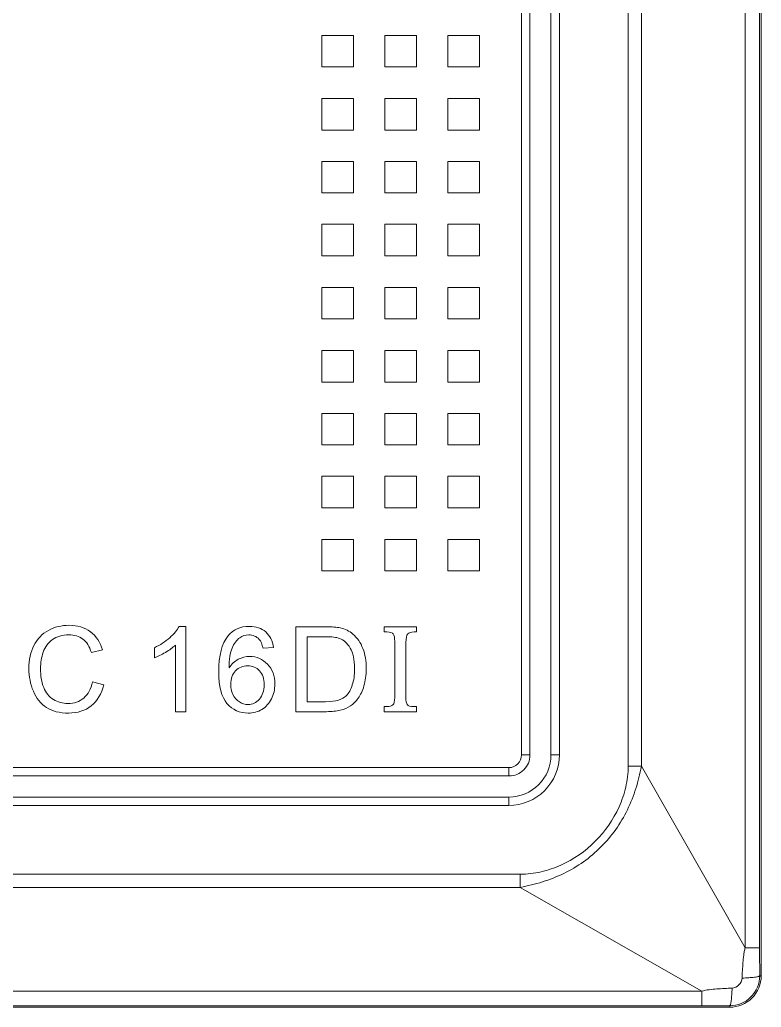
# Model space of a CAD drawing. Header units: millimetres. Extents: x 33157 to 59611, y -29750 to 1750.
# Drawn here: x 53547.9 to 53565.53, y -3682.7 to -3659.21 of the extents above; entities that cross this region are included whole.
import ezdxf

# ---------------------------------------------------------------- set-up
doc = ezdxf.new("R2010")
doc.units = ezdxf.units.MM
doc.layers.add('layer 1', color=7, linetype='Continuous', lineweight=18)

msp = doc.modelspace()

# ---------------------------------------------------------------- linework, layer by layer
at = {"layer": 'layer 1', "lineweight": 9}
for p, q in [((53565.532, -3583.449), (53565.532, -3681.948)), ((53565.153, -3584.113), (53565.153, -3681.284)), ((53565.494, -3584.113), (53565.494, -3681.284)), ((53562.37, -3588.429), (53562.37, -3676.968)), ((53562.686, -3588.429), (53562.686, -3676.968)), ((53559.832, -3588.699), (53559.832, -3676.698)), ((53560.032, -3588.699), (53560.032, -3676.698)), ((53560.532, -3588.699), (53560.532, -3676.698)), ((53560.732, -3588.699), (53560.732, -3676.698)), ((53560.032, -3676.698), (53560.032, -3676.698)), ((53560.732, -3676.698), (53560.732, -3676.698)), ((53559.532, -3676.998), (53559.532, -3676.998)), ((53559.532, -3676.998), (53559.532, -3676.998)), ((53559.532, -3676.998), (53559.532, -3677.198)), ((53559.532, -3676.998), (53559.532, -3676.998)), ((53562.686, -3676.968), (53562.686, -3676.968)), ((53559.532, -3677.198), (53559.532, -3677.198)), ((53559.532, -3677.698), (53559.532, -3677.698)), ((53559.532, -3677.698), (53559.532, -3677.698)), ((53559.532, -3677.698), (53559.532, -3677.898)), ((53559.532, -3677.898), (53559.532, -3677.898)), ((53559.801, -3679.536), (53559.801, -3679.536)), ((53559.801, -3679.536), (53559.801, -3679.536)), ((53559.801, -3679.536), (53559.801, -3679.852)), ((53559.801, -3679.852), (53559.801, -3679.852)), ((53565.494, -3681.284), (53565.494, -3681.284)), ((53565.532, -3681.948), (53565.532, -3681.948)), ((53564.118, -3682.319), (53564.118, -3682.319)), ((53564.118, -3682.319), (53564.118, -3682.319)), ((53564.118, -3682.319), (53564.118, -3682.661)), ((53564.118, -3682.661), (53564.118, -3682.661)), ((53564.782, -3682.662), (53564.782, -3682.662)), ((53564.782, -3682.662), (53564.782, -3682.698)), ((53564.782, -3682.698), (53564.782, -3682.698))]:
    msp.add_line(p, q, dxfattribs=at)
at = {"layer": 'layer 1'}
for points, knots in [([(53555.082, -3660.334), (53555.082, -3660.334), (53555.832, -3660.334), (53555.832, -3660.334), (53555.832, -3660.334), (53555.832, -3659.581), (53555.832, -3659.581), (53555.832, -3659.581), (53555.082, -3659.581), (53555.082, -3659.581), (53555.082, -3659.581), (53555.082, -3660.33), (53555.082, -3660.33), (53555.082, -3660.33), (53555.082, -3660.334), (53555.082, -3660.334)], [0, 0, 0, 0, 149233.655261, 149233.655261, 149233.655261, 298467.310522, 298467.310522, 298467.310522, 447700.965783, 447700.965783, 447700.965783, 596934.621044, 596934.621044, 596934.621044, 746168.276305, 746168.276305, 746168.276305, 746168.276305]), ([(53556.582, -3660.334), (53556.582, -3660.334), (53557.332, -3660.334), (53557.332, -3660.334), (53557.332, -3660.334), (53557.332, -3659.581), (53557.332, -3659.581), (53557.332, -3659.581), (53556.582, -3659.581), (53556.582, -3659.581), (53556.582, -3659.581), (53556.582, -3660.33), (53556.582, -3660.33), (53556.582, -3660.33), (53556.582, -3660.334), (53556.582, -3660.334)], [0, 0, 0, 0, 149237.694702, 149237.694702, 149237.694702, 298475.389404, 298475.389404, 298475.389404, 447713.084106, 447713.084106, 447713.084106, 596950.778809, 596950.778809, 596950.778809, 746188.473511, 746188.473511, 746188.473511, 746188.473511]), ([(53558.082, -3660.334), (53558.082, -3660.334), (53558.832, -3660.334), (53558.832, -3660.334), (53558.832, -3660.334), (53558.832, -3659.581), (53558.832, -3659.581), (53558.832, -3659.581), (53558.082, -3659.581), (53558.082, -3659.581), (53558.082, -3659.581), (53558.082, -3660.33), (53558.082, -3660.33), (53558.082, -3660.33), (53558.082, -3660.334), (53558.082, -3660.334)], [0, 0, 0, 0, 149241.734464, 149241.734464, 149241.734464, 298483.468927, 298483.468927, 298483.468927, 447725.203391, 447725.203391, 447725.203391, 596966.937854, 596966.937854, 596966.937854, 746208.672318, 746208.672318, 746208.672318, 746208.672318]), ([(53555.082, -3661.836), (53555.082, -3661.836), (53555.832, -3661.836), (53555.832, -3661.836), (53555.832, -3661.836), (53555.832, -3661.083), (53555.832, -3661.083), (53555.832, -3661.083), (53555.082, -3661.083), (53555.082, -3661.083), (53555.082, -3661.083), (53555.082, -3661.832), (53555.082, -3661.832), (53555.082, -3661.832), (53555.082, -3661.836), (53555.082, -3661.836)], [0, 0, 0, 0, 149235.711894, 149235.711894, 149235.711894, 298471.423788, 298471.423788, 298471.423788, 447707.135682, 447707.135682, 447707.135682, 596942.847576, 596942.847576, 596942.847576, 746178.55947, 746178.55947, 746178.55947, 746178.55947]), ([(53556.582, -3661.836), (53556.582, -3661.836), (53557.332, -3661.836), (53557.332, -3661.836), (53557.332, -3661.836), (53557.332, -3661.083), (53557.332, -3661.083), (53557.332, -3661.083), (53556.582, -3661.083), (53556.582, -3661.083), (53556.582, -3661.083), (53556.582, -3661.832), (53556.582, -3661.832), (53556.582, -3661.832), (53556.582, -3661.836), (53556.582, -3661.836)], [0, 0, 0, 0, 149239.75133, 149239.75133, 149239.75133, 298479.50266, 298479.50266, 298479.50266, 447719.253991, 447719.253991, 447719.253991, 596959.005321, 596959.005321, 596959.005321, 746198.756651, 746198.756651, 746198.756651, 746198.756651]), ([(53558.082, -3661.836), (53558.082, -3661.836), (53558.832, -3661.836), (53558.832, -3661.836), (53558.832, -3661.836), (53558.832, -3661.083), (53558.832, -3661.083), (53558.832, -3661.083), (53558.082, -3661.083), (53558.082, -3661.083), (53558.082, -3661.083), (53558.082, -3661.832), (53558.082, -3661.832), (53558.082, -3661.832), (53558.082, -3661.836), (53558.082, -3661.836)], [0, 0, 0, 0, 149243.791087, 149243.791087, 149243.791087, 298487.582174, 298487.582174, 298487.582174, 447731.373261, 447731.373261, 447731.373261, 596975.164347, 596975.164347, 596975.164347, 746218.955434, 746218.955434, 746218.955434, 746218.955434]), ([(53555.082, -3663.328), (53555.082, -3663.328), (53555.832, -3663.328), (53555.832, -3663.328), (53555.832, -3663.328), (53555.832, -3662.585), (53555.832, -3662.585), (53555.832, -3662.585), (53555.082, -3662.585), (53555.082, -3662.585), (53555.082, -3662.585), (53555.082, -3663.325), (53555.082, -3663.325), (53555.082, -3663.325), (53555.082, -3663.328), (53555.082, -3663.328)], [0, 0, 0, 0, 149237.772395, 149237.772395, 149237.772395, 298475.544789, 298475.544789, 298475.544789, 447713.317184, 447713.317184, 447713.317184, 596951.089579, 596951.089579, 596951.089579, 746188.861973, 746188.861973, 746188.861973, 746188.861973]), ([(53556.582, -3663.328), (53556.582, -3663.328), (53557.332, -3663.328), (53557.332, -3663.328), (53557.332, -3663.328), (53557.332, -3662.585), (53557.332, -3662.585), (53557.332, -3662.585), (53556.582, -3662.585), (53556.582, -3662.585), (53556.582, -3662.585), (53556.582, -3663.325), (53556.582, -3663.325), (53556.582, -3663.325), (53556.582, -3663.328), (53556.582, -3663.328)], [0, 0, 0, 0, 149241.811826, 149241.811826, 149241.811826, 298483.623652, 298483.623652, 298483.623652, 447725.435478, 447725.435478, 447725.435478, 596967.247304, 596967.247304, 596967.247304, 746209.059131, 746209.059131, 746209.059131, 746209.059131]), ([(53558.082, -3663.328), (53558.082, -3663.328), (53558.832, -3663.328), (53558.832, -3663.328), (53558.832, -3663.328), (53558.832, -3662.585), (53558.832, -3662.585), (53558.832, -3662.585), (53558.082, -3662.585), (53558.082, -3662.585), (53558.082, -3662.585), (53558.082, -3663.325), (53558.082, -3663.325), (53558.082, -3663.325), (53558.082, -3663.328), (53558.082, -3663.328)], [0, 0, 0, 0, 149245.851578, 149245.851578, 149245.851578, 298491.703156, 298491.703156, 298491.703156, 447737.554734, 447737.554734, 447737.554734, 596983.406312, 596983.406312, 596983.406312, 746229.25789, 746229.25789, 746229.25789, 746229.25789]), ([(53555.082, -3664.826), (53555.082, -3664.826), (53555.832, -3664.826), (53555.832, -3664.826), (53555.832, -3664.826), (53555.832, -3664.074), (53555.832, -3664.074), (53555.832, -3664.074), (53555.082, -3664.074), (53555.082, -3664.074), (53555.082, -3664.074), (53555.082, -3664.823), (53555.082, -3664.823), (53555.082, -3664.823), (53555.082, -3664.826), (53555.082, -3664.826)], [0, 0, 0, 0, 149239.807297, 149239.807297, 149239.807297, 298479.614594, 298479.614594, 298479.614594, 447719.421891, 447719.421891, 447719.421891, 596959.229188, 596959.229188, 596959.229188, 746199.036485, 746199.036485, 746199.036485, 746199.036485]), ([(53556.582, -3664.826), (53556.582, -3664.826), (53557.332, -3664.826), (53557.332, -3664.826), (53557.332, -3664.826), (53557.332, -3664.074), (53557.332, -3664.074), (53557.332, -3664.074), (53556.582, -3664.074), (53556.582, -3664.074), (53556.582, -3664.074), (53556.582, -3664.823), (53556.582, -3664.823), (53556.582, -3664.823), (53556.582, -3664.826), (53556.582, -3664.826)], [0, 0, 0, 0, 149243.846724, 149243.846724, 149243.846724, 298487.693447, 298487.693447, 298487.693447, 447731.540171, 447731.540171, 447731.540171, 596975.386895, 596975.386895, 596975.386895, 746219.233618, 746219.233618, 746219.233618, 746219.233618]), ([(53558.082, -3664.826), (53558.082, -3664.826), (53558.832, -3664.826), (53558.832, -3664.826), (53558.832, -3664.826), (53558.832, -3664.074), (53558.832, -3664.074), (53558.832, -3664.074), (53558.082, -3664.074), (53558.082, -3664.074), (53558.082, -3664.074), (53558.082, -3664.823), (53558.082, -3664.823), (53558.082, -3664.823), (53558.082, -3664.826), (53558.082, -3664.826)], [0, 0, 0, 0, 149247.886471, 149247.886471, 149247.886471, 298495.772941, 298495.772941, 298495.772941, 447743.659412, 447743.659412, 447743.659412, 596991.545882, 596991.545882, 596991.545882, 746239.432353, 746239.432353, 746239.432353, 746239.432353]), ([(53555.082, -3666.328), (53555.082, -3666.328), (53555.832, -3666.328), (53555.832, -3666.328), (53555.832, -3666.328), (53555.832, -3665.576), (53555.832, -3665.576), (53555.832, -3665.576), (53555.082, -3665.576), (53555.082, -3665.576), (53555.082, -3665.576), (53555.082, -3666.325), (53555.082, -3666.325), (53555.082, -3666.325), (53555.082, -3666.328), (53555.082, -3666.328)], [0, 0, 0, 0, 149241.863595, 149241.863595, 149241.863595, 298483.727189, 298483.727189, 298483.727189, 447725.590784, 447725.590784, 447725.590784, 596967.454378, 596967.454378, 596967.454378, 746209.317973, 746209.317973, 746209.317973, 746209.317973]), ([(53555.082, -3666.328), (53555.082, -3666.328), (53555.832, -3666.328), (53555.832, -3666.328), (53555.832, -3666.328), (53555.832, -3665.576), (53555.832, -3665.576), (53555.832, -3665.576), (53555.082, -3665.576), (53555.082, -3665.576), (53555.082, -3665.576), (53555.082, -3666.325), (53555.082, -3666.325), (53555.082, -3666.325), (53555.082, -3666.328), (53555.082, -3666.328)], [0, 0, 0, 0, 149241.863595, 149241.863595, 149241.863595, 298483.727189, 298483.727189, 298483.727189, 447725.590784, 447725.590784, 447725.590784, 596967.454378, 596967.454378, 596967.454378, 746209.317973, 746209.317973, 746209.317973, 746209.317973]), ([(53556.582, -3666.328), (53556.582, -3666.328), (53557.332, -3666.328), (53557.332, -3666.328), (53557.332, -3666.328), (53557.332, -3665.576), (53557.332, -3665.576), (53557.332, -3665.576), (53556.582, -3665.576), (53556.582, -3665.576), (53556.582, -3665.576), (53556.582, -3666.325), (53556.582, -3666.325), (53556.582, -3666.325), (53556.582, -3666.328), (53556.582, -3666.328)], [0, 0, 0, 0, 149245.903016, 149245.903016, 149245.903016, 298491.806033, 298491.806033, 298491.806033, 447737.709049, 447737.709049, 447737.709049, 596983.612065, 596983.612065, 596983.612065, 746229.515082, 746229.515082, 746229.515082, 746229.515082]), ([(53556.582, -3666.328), (53556.582, -3666.328), (53557.332, -3666.328), (53557.332, -3666.328), (53557.332, -3666.328), (53557.332, -3665.576), (53557.332, -3665.576), (53557.332, -3665.576), (53556.582, -3665.576), (53556.582, -3665.576), (53556.582, -3665.576), (53556.582, -3666.325), (53556.582, -3666.325), (53556.582, -3666.325), (53556.582, -3666.328), (53556.582, -3666.328)], [0, 0, 0, 0, 149245.903016, 149245.903016, 149245.903016, 298491.806033, 298491.806033, 298491.806033, 447737.709049, 447737.709049, 447737.709049, 596983.612065, 596983.612065, 596983.612065, 746229.515082, 746229.515082, 746229.515082, 746229.515082]), ([(53558.082, -3666.328), (53558.082, -3666.328), (53558.832, -3666.328), (53558.832, -3666.328), (53558.832, -3666.328), (53558.832, -3665.576), (53558.832, -3665.576), (53558.832, -3665.576), (53558.082, -3665.576), (53558.082, -3665.576), (53558.082, -3665.576), (53558.082, -3666.325), (53558.082, -3666.325), (53558.082, -3666.325), (53558.082, -3666.328), (53558.082, -3666.328)], [0, 0, 0, 0, 149249.942758, 149249.942758, 149249.942758, 298499.885517, 298499.885517, 298499.885517, 447749.828275, 447749.828275, 447749.828275, 596999.771034, 596999.771034, 596999.771034, 746249.713792, 746249.713792, 746249.713792, 746249.713792]), ([(53558.082, -3666.328), (53558.082, -3666.328), (53558.832, -3666.328), (53558.832, -3666.328), (53558.832, -3666.328), (53558.832, -3665.576), (53558.832, -3665.576), (53558.832, -3665.576), (53558.082, -3665.576), (53558.082, -3665.576), (53558.082, -3665.576), (53558.082, -3666.325), (53558.082, -3666.325), (53558.082, -3666.325), (53558.082, -3666.328), (53558.082, -3666.328)], [0, 0, 0, 0, 149249.942758, 149249.942758, 149249.942758, 298499.885517, 298499.885517, 298499.885517, 447749.828275, 447749.828275, 447749.828275, 596999.771034, 596999.771034, 596999.771034, 746249.713792, 746249.713792, 746249.713792, 746249.713792]), ([(53555.082, -3667.83), (53555.082, -3667.83), (53555.832, -3667.83), (53555.832, -3667.83), (53555.832, -3667.83), (53555.832, -3667.078), (53555.832, -3667.078), (53555.832, -3667.078), (53555.082, -3667.078), (53555.082, -3667.078), (53555.082, -3667.078), (53555.082, -3667.827), (53555.082, -3667.827), (53555.082, -3667.827), (53555.082, -3667.83), (53555.082, -3667.83)], [0, 0, 0, 0, 149243.920511, 149243.920511, 149243.920511, 298487.841022, 298487.841022, 298487.841022, 447731.761533, 447731.761533, 447731.761533, 596975.682044, 596975.682044, 596975.682044, 746219.602555, 746219.602555, 746219.602555, 746219.602555]), ([(53556.582, -3667.83), (53556.582, -3667.83), (53557.332, -3667.83), (53557.332, -3667.83), (53557.332, -3667.83), (53557.332, -3667.078), (53557.332, -3667.078), (53557.332, -3667.078), (53556.582, -3667.078), (53556.582, -3667.078), (53556.582, -3667.078), (53556.582, -3667.827), (53556.582, -3667.827), (53556.582, -3667.827), (53556.582, -3667.83), (53556.582, -3667.83)], [0, 0, 0, 0, 149247.959928, 149247.959928, 149247.959928, 298495.919856, 298495.919856, 298495.919856, 447743.879784, 447743.879784, 447743.879784, 596991.839711, 596991.839711, 596991.839711, 746239.799639, 746239.799639, 746239.799639, 746239.799639]), ([(53558.082, -3667.83), (53558.082, -3667.83), (53558.832, -3667.83), (53558.832, -3667.83), (53558.832, -3667.83), (53558.832, -3667.078), (53558.832, -3667.078), (53558.832, -3667.078), (53558.082, -3667.078), (53558.082, -3667.078), (53558.082, -3667.078), (53558.082, -3667.827), (53558.082, -3667.827), (53558.082, -3667.827), (53558.082, -3667.83), (53558.082, -3667.83)], [0, 0, 0, 0, 149251.999665, 149251.999665, 149251.999665, 298503.99933, 298503.99933, 298503.99933, 447755.998995, 447755.998995, 447755.998995, 597007.99866, 597007.99866, 597007.99866, 746259.998326, 746259.998326, 746259.998326, 746259.998326]), ([(53555.082, -3669.322), (53555.082, -3669.322), (53555.832, -3669.322), (53555.832, -3669.322), (53555.832, -3669.322), (53555.832, -3668.579), (53555.832, -3668.579), (53555.832, -3668.579), (53555.082, -3668.579), (53555.082, -3668.579), (53555.082, -3668.579), (53555.082, -3669.319), (53555.082, -3669.319), (53555.082, -3669.319), (53555.082, -3669.322), (53555.082, -3669.322)], [0, 0, 0, 0, 149245.981294, 149245.981294, 149245.981294, 298491.962588, 298491.962588, 298491.962588, 447737.943881, 447737.943881, 447737.943881, 596983.925175, 596983.925175, 596983.925175, 746229.906469, 746229.906469, 746229.906469, 746229.906469]), ([(53556.582, -3669.322), (53556.582, -3669.322), (53557.332, -3669.322), (53557.332, -3669.322), (53557.332, -3669.322), (53557.332, -3668.579), (53557.332, -3668.579), (53557.332, -3668.579), (53556.582, -3668.579), (53556.582, -3668.579), (53556.582, -3668.579), (53556.582, -3669.319), (53556.582, -3669.319), (53556.582, -3669.319), (53556.582, -3669.322), (53556.582, -3669.322)], [0, 0, 0, 0, 149250.020706, 149250.020706, 149250.020706, 298500.041412, 298500.041412, 298500.041412, 447750.062117, 447750.062117, 447750.062117, 597000.082823, 597000.082823, 597000.082823, 746250.103529, 746250.103529, 746250.103529, 746250.103529]), ([(53558.082, -3669.322), (53558.082, -3669.322), (53558.832, -3669.322), (53558.832, -3669.322), (53558.832, -3669.322), (53558.832, -3668.579), (53558.832, -3668.579), (53558.832, -3668.579), (53558.082, -3668.579), (53558.082, -3668.579), (53558.082, -3668.579), (53558.082, -3669.319), (53558.082, -3669.319), (53558.082, -3669.319), (53558.082, -3669.322), (53558.082, -3669.322)], [0, 0, 0, 0, 149254.060438, 149254.060438, 149254.060438, 298508.120877, 298508.120877, 298508.120877, 447762.181315, 447762.181315, 447762.181315, 597016.241753, 597016.241753, 597016.241753, 746270.302191, 746270.302191, 746270.302191, 746270.302191]), ([(53555.082, -3670.821), (53555.082, -3670.821), (53555.832, -3670.821), (53555.832, -3670.821), (53555.832, -3670.821), (53555.832, -3670.068), (53555.832, -3670.068), (53555.832, -3670.068), (53555.082, -3670.068), (53555.082, -3670.068), (53555.082, -3670.068), (53555.082, -3670.818), (53555.082, -3670.818), (53555.082, -3670.818), (53555.082, -3670.821), (53555.082, -3670.821)], [0, 0, 0, 0, 149248.016478, 149248.016478, 149248.016478, 298496.032957, 298496.032957, 298496.032957, 447744.049435, 447744.049435, 447744.049435, 596992.065913, 596992.065913, 596992.065913, 746240.082392, 746240.082392, 746240.082392, 746240.082392]), ([(53556.582, -3670.821), (53556.582, -3670.821), (53557.332, -3670.821), (53557.332, -3670.821), (53557.332, -3670.821), (53557.332, -3670.068), (53557.332, -3670.068), (53557.332, -3670.068), (53556.582, -3670.068), (53556.582, -3670.068), (53556.582, -3670.068), (53556.582, -3670.818), (53556.582, -3670.818), (53556.582, -3670.818), (53556.582, -3670.821), (53556.582, -3670.821)], [0, 0, 0, 0, 149252.055886, 149252.055886, 149252.055886, 298504.111771, 298504.111771, 298504.111771, 447756.167657, 447756.167657, 447756.167657, 597008.223542, 597008.223542, 597008.223542, 746260.279428, 746260.279428, 746260.279428, 746260.279428]), ([(53558.082, -3670.821), (53558.082, -3670.821), (53558.832, -3670.821), (53558.832, -3670.821), (53558.832, -3670.821), (53558.832, -3670.068), (53558.832, -3670.068), (53558.832, -3670.068), (53558.082, -3670.068), (53558.082, -3670.068), (53558.082, -3670.068), (53558.082, -3670.818), (53558.082, -3670.818), (53558.082, -3670.818), (53558.082, -3670.821), (53558.082, -3670.821)], [0, 0, 0, 0, 149256.095613, 149256.095613, 149256.095613, 298512.191226, 298512.191226, 298512.191226, 447768.286839, 447768.286839, 447768.286839, 597024.382453, 597024.382453, 597024.382453, 746280.478066, 746280.478066, 746280.478066, 746280.478066]), ([(53555.082, -3672.322), (53555.082, -3672.322), (53555.832, -3672.322), (53555.832, -3672.322), (53555.832, -3672.322), (53555.832, -3671.57), (53555.832, -3671.57), (53555.832, -3671.57), (53555.082, -3671.57), (53555.082, -3671.57), (53555.082, -3671.57), (53555.082, -3672.319), (53555.082, -3672.319), (53555.082, -3672.319), (53555.082, -3672.322), (53555.082, -3672.322)], [0, 0, 0, 0, 149250.073059, 149250.073059, 149250.073059, 298500.146118, 298500.146118, 298500.146118, 447750.219178, 447750.219178, 447750.219178, 597000.292237, 597000.292237, 597000.292237, 746250.365296, 746250.365296, 746250.365296, 746250.365296]), ([(53556.582, -3672.322), (53556.582, -3672.322), (53557.332, -3672.322), (53557.332, -3672.322), (53557.332, -3672.322), (53557.332, -3671.57), (53557.332, -3671.57), (53557.332, -3671.57), (53556.582, -3671.57), (53556.582, -3671.57), (53556.582, -3671.57), (53556.582, -3672.319), (53556.582, -3672.319), (53556.582, -3672.319), (53556.582, -3672.322), (53556.582, -3672.322)], [0, 0, 0, 0, 149254.112462, 149254.112462, 149254.112462, 298508.224923, 298508.224923, 298508.224923, 447762.337385, 447762.337385, 447762.337385, 597016.449846, 597016.449846, 597016.449846, 746270.562308, 746270.562308, 746270.562308, 746270.562308]), ([(53558.082, -3672.322), (53558.082, -3672.322), (53558.832, -3672.322), (53558.832, -3672.322), (53558.832, -3672.322), (53558.832, -3671.57), (53558.832, -3671.57), (53558.832, -3671.57), (53558.082, -3671.57), (53558.082, -3671.57), (53558.082, -3671.57), (53558.082, -3672.319), (53558.082, -3672.319), (53558.082, -3672.319), (53558.082, -3672.322), (53558.082, -3672.322)], [0, 0, 0, 0, 149258.152184, 149258.152184, 149258.152184, 298516.304369, 298516.304369, 298516.304369, 447774.456553, 447774.456553, 447774.456553, 597032.608737, 597032.608737, 597032.608737, 746290.760922, 746290.760922, 746290.760922, 746290.760922]), ([(53554.467, -3675.668), (53554.467, -3675.668), (53554.467, -3673.647), (53554.467, -3673.647), (53554.467, -3673.647), (53555.164, -3673.647), (53555.164, -3673.647), (53555.321, -3673.647), (53555.441, -3673.656), (53555.523, -3673.676), (53555.639, -3673.703), (53555.738, -3673.751), (53555.82, -3673.821), (53555.926, -3673.911), (53556.006, -3674.026), (53556.059, -3674.166), (53556.112, -3674.306), (53556.138, -3674.466), (53556.138, -3674.647), (53556.138, -3674.8), (53556.12, -3674.936), (53556.084, -3675.054), (53556.049, -3675.173), (53556.003, -3675.271), (53555.947, -3675.349), (53555.89, -3675.426), (53555.829, -3675.488), (53555.762, -3675.532), (53555.696, -3675.576), (53555.616, -3675.61), (53555.521, -3675.633), (53555.427, -3675.656), (53555.319, -3675.668), (53555.196, -3675.668), (53555.196, -3675.668), (53554.467, -3675.668), (53554.467, -3675.668)], [0, 0, 0, 0, 140472.626609, 140472.626609, 140472.626609, 280945.253217, 280945.253217, 280945.253217, 421417.879826, 421417.879826, 421417.879826, 561890.506435, 561890.506435, 561890.506435, 702363.133043, 702363.133043, 702363.133043, 842835.759652, 842835.759652, 842835.759652, 983308.386261, 983308.386261, 983308.386261, 1123781.012869, 1123781.012869, 1123781.012869, 1264253.639478, 1264253.639478, 1264253.639478, 1404726.266087, 1404726.266087, 1404726.266087, 1545198.892696, 1545198.892696, 1545198.892696, 1685671.519304, 1685671.519304, 1685671.519304, 1685671.519304]), ([(53549.632, -3674.959), (53549.632, -3674.959), (53549.9, -3675.027), (53549.9, -3675.027), (53549.844, -3675.246), (53549.743, -3675.413), (53549.598, -3675.529), (53549.452, -3675.644), (53549.275, -3675.702), (53549.064, -3675.702), (53548.847, -3675.702), (53548.67, -3675.657), (53548.534, -3675.569), (53548.397, -3675.48), (53548.294, -3675.352), (53548.223, -3675.184), (53548.152, -3675.015), (53548.116, -3674.835), (53548.116, -3674.642), (53548.116, -3674.432), (53548.156, -3674.249), (53548.237, -3674.092), (53548.317, -3673.935), (53548.431, -3673.816), (53548.579, -3673.735), (53548.728, -3673.654), (53548.891, -3673.613), (53549.069, -3673.613), (53549.271, -3673.613), (53549.441, -3673.664), (53549.578, -3673.767), (53549.716, -3673.87), (53549.812, -3674.015), (53549.866, -3674.201), (53549.866, -3674.201), (53549.603, -3674.263), (53549.603, -3674.263), (53549.557, -3674.116), (53549.489, -3674.009), (53549.4, -3673.942), (53549.311, -3673.875), (53549.199, -3673.842), (53549.064, -3673.842), (53548.909, -3673.842), (53548.779, -3673.879), (53548.675, -3673.953), (53548.571, -3674.028), (53548.498, -3674.128), (53548.456, -3674.253), (53548.414, -3674.378), (53548.393, -3674.508), (53548.393, -3674.641), (53548.393, -3674.813), (53548.418, -3674.963), (53548.468, -3675.091), (53548.517, -3675.219), (53548.595, -3675.315), (53548.7, -3675.378), (53548.806, -3675.442), (53548.92, -3675.473), (53549.042, -3675.473), (53549.192, -3675.473), (53549.318, -3675.43), (53549.421, -3675.344), (53549.525, -3675.257), (53549.595, -3675.129), (53549.632, -3674.959)], [0, 0, 0, 0, 137483.505068, 137483.505068, 137483.505068, 274967.010136, 274967.010136, 274967.010136, 412450.515204, 412450.515204, 412450.515204, 549934.020271, 549934.020271, 549934.020271, 687417.525339, 687417.525339, 687417.525339, 824901.030407, 824901.030407, 824901.030407, 962384.535475, 962384.535475, 962384.535475, 1099868.040543, 1099868.040543, 1099868.040543, 1237351.545611, 1237351.545611, 1237351.545611, 1374835.050678, 1374835.050678, 1374835.050678, 1512318.555746, 1512318.555746, 1512318.555746, 1649802.060814, 1649802.060814, 1649802.060814, 1787285.565882, 1787285.565882, 1787285.565882, 1924769.07095, 1924769.07095, 1924769.07095, 2062252.576018, 2062252.576018, 2062252.576018, 2199736.081086, 2199736.081086, 2199736.081086, 2337219.586153, 2337219.586153, 2337219.586153, 2474703.091221, 2474703.091221, 2474703.091221, 2612186.596289, 2612186.596289, 2612186.596289, 2749670.101357, 2749670.101357, 2749670.101357, 2887153.606425, 2887153.606425, 2887153.606425, 3024637.111493, 3024637.111493, 3024637.111493, 3024637.111493]), ([(53551.847, -3675.668), (53551.847, -3675.668), (53551.599, -3675.668), (53551.599, -3675.668), (53551.599, -3675.668), (53551.599, -3674.086), (53551.599, -3674.086), (53551.539, -3674.144), (53551.46, -3674.201), (53551.364, -3674.258), (53551.267, -3674.315), (53551.179, -3674.357), (53551.102, -3674.386), (53551.102, -3674.386), (53551.102, -3674.146), (53551.102, -3674.146), (53551.241, -3674.081), (53551.362, -3674.002), (53551.466, -3673.909), (53551.57, -3673.816), (53551.644, -3673.726), (53551.687, -3673.639), (53551.687, -3673.639), (53551.847, -3673.639), (53551.847, -3673.639), (53551.847, -3673.639), (53551.847, -3675.668), (53551.847, -3675.668)], [0, 0, 0, 0, 142434.864212, 142434.864212, 142434.864212, 284869.728424, 284869.728424, 284869.728424, 427304.592635, 427304.592635, 427304.592635, 569739.456847, 569739.456847, 569739.456847, 712174.321059, 712174.321059, 712174.321059, 854609.185271, 854609.185271, 854609.185271, 997044.049483, 997044.049483, 997044.049483, 1139478.913695, 1139478.913695, 1139478.913695, 1281913.777906, 1281913.777906, 1281913.777906, 1281913.777906]), ([(53553.932, -3674.141), (53553.932, -3674.141), (53553.686, -3674.161), (53553.686, -3674.161), (53553.664, -3674.063), (53553.633, -3673.992), (53553.592, -3673.948), (53553.525, -3673.877), (53553.441, -3673.842), (53553.343, -3673.842), (53553.263, -3673.842), (53553.193, -3673.864), (53553.132, -3673.908), (53553.054, -3673.965), (53552.993, -3674.048), (53552.947, -3674.157), (53552.902, -3674.267), (53552.878, -3674.422), (53552.876, -3674.624), (53552.936, -3674.533), (53553.01, -3674.465), (53553.096, -3674.422), (53553.183, -3674.378), (53553.273, -3674.355), (53553.368, -3674.355), (53553.534, -3674.355), (53553.675, -3674.417), (53553.791, -3674.538), (53553.907, -3674.66), (53553.966, -3674.817), (53553.966, -3675.011), (53553.966, -3675.138), (53553.939, -3675.255), (53553.884, -3675.364), (53553.829, -3675.473), (53553.754, -3675.557), (53553.658, -3675.615), (53553.563, -3675.672), (53553.454, -3675.702), (53553.333, -3675.702), (53553.126, -3675.702), (53552.957, -3675.625), (53552.827, -3675.473), (53552.696, -3675.322), (53552.631, -3675.071), (53552.631, -3674.722), (53552.631, -3674.331), (53552.703, -3674.047), (53552.848, -3673.87), (53552.974, -3673.716), (53553.144, -3673.639), (53553.358, -3673.639), (53553.517, -3673.639), (53553.647, -3673.683), (53553.749, -3673.772), (53553.851, -3673.861), (53553.912, -3673.984), (53553.932, -3674.141)], [0, 0, 0, 0, 137960.994509, 137960.994509, 137960.994509, 275921.989018, 275921.989018, 275921.989018, 413882.983526, 413882.983526, 413882.983526, 551843.978035, 551843.978035, 551843.978035, 689804.972544, 689804.972544, 689804.972544, 827765.967053, 827765.967053, 827765.967053, 965726.961562, 965726.961562, 965726.961562, 1103687.956071, 1103687.956071, 1103687.956071, 1241648.950579, 1241648.950579, 1241648.950579, 1379609.945088, 1379609.945088, 1379609.945088, 1517570.939597, 1517570.939597, 1517570.939597, 1655531.934106, 1655531.934106, 1655531.934106, 1793492.928615, 1793492.928615, 1793492.928615, 1931453.923123, 1931453.923123, 1931453.923123, 2069414.917632, 2069414.917632, 2069414.917632, 2207375.912141, 2207375.912141, 2207375.912141, 2345336.90665, 2345336.90665, 2345336.90665, 2483297.901159, 2483297.901159, 2483297.901159, 2621258.895667, 2621258.895667, 2621258.895667, 2621258.895667]), ([(53556.563, -3673.65), (53556.563, -3673.65), (53557.334, -3673.65), (53557.334, -3673.65), (53557.334, -3673.65), (53557.334, -3673.771), (53557.334, -3673.771), (53557.334, -3673.771), (53557.275, -3673.771), (53557.275, -3673.771), (53557.202, -3673.771), (53557.151, -3673.787), (53557.124, -3673.817), (53557.096, -3673.848), (53557.082, -3673.917), (53557.082, -3674.026), (53557.082, -3674.026), (53557.082, -3675.327), (53557.082, -3675.327), (53557.082, -3675.41), (53557.093, -3675.467), (53557.115, -3675.499), (53557.136, -3675.53), (53557.19, -3675.546), (53557.275, -3675.546), (53557.275, -3675.546), (53557.334, -3675.546), (53557.334, -3675.546), (53557.334, -3675.546), (53557.334, -3675.668), (53557.334, -3675.668), (53557.334, -3675.668), (53556.563, -3675.668), (53556.563, -3675.668), (53556.563, -3675.668), (53556.563, -3675.546), (53556.563, -3675.546), (53556.563, -3675.546), (53556.626, -3675.546), (53556.626, -3675.546), (53556.699, -3675.546), (53556.749, -3675.533), (53556.775, -3675.508), (53556.802, -3675.482), (53556.815, -3675.422), (53556.815, -3675.327), (53556.815, -3675.327), (53556.815, -3673.996), (53556.815, -3673.996), (53556.815, -3673.908), (53556.804, -3673.848), (53556.783, -3673.817), (53556.761, -3673.787), (53556.709, -3673.771), (53556.626, -3673.771), (53556.626, -3673.771), (53556.563, -3673.771), (53556.563, -3673.771), (53556.563, -3673.771), (53556.563, -3673.65), (53556.563, -3673.65)], [0, 0, 0, 0, 137862.456309, 137862.456309, 137862.456309, 275724.912617, 275724.912617, 275724.912617, 413587.368926, 413587.368926, 413587.368926, 551449.825234, 551449.825234, 551449.825234, 689312.281543, 689312.281543, 689312.281543, 827174.737851, 827174.737851, 827174.737851, 965037.19416, 965037.19416, 965037.19416, 1102899.650469, 1102899.650469, 1102899.650469, 1240762.106777, 1240762.106777, 1240762.106777, 1378624.563086, 1378624.563086, 1378624.563086, 1516487.019394, 1516487.019394, 1516487.019394, 1654349.475703, 1654349.475703, 1654349.475703, 1792211.932011, 1792211.932011, 1792211.932011, 1930074.38832, 1930074.38832, 1930074.38832, 2067936.844629, 2067936.844629, 2067936.844629, 2205799.300937, 2205799.300937, 2205799.300937, 2343661.757246, 2343661.757246, 2343661.757246, 2481524.213554, 2481524.213554, 2481524.213554, 2619386.669863, 2619386.669863, 2619386.669863, 2757249.126171, 2757249.126171, 2757249.126171, 2757249.126171]), ([(53554.735, -3675.431), (53554.735, -3675.431), (53555.166, -3675.431), (53555.166, -3675.431), (53555.299, -3675.431), (53555.404, -3675.418), (53555.48, -3675.394), (53555.555, -3675.369), (53555.616, -3675.334), (53555.661, -3675.289), (53555.724, -3675.225), (53555.773, -3675.14), (53555.808, -3675.032), (53555.844, -3674.925), (53555.862, -3674.795), (53555.862, -3674.642), (53555.862, -3674.431), (53555.827, -3674.268), (53555.758, -3674.154), (53555.688, -3674.04), (53555.604, -3673.964), (53555.505, -3673.926), (53555.433, -3673.898), (53555.318, -3673.884), (53555.159, -3673.884), (53555.159, -3673.884), (53554.735, -3673.884), (53554.735, -3673.884), (53554.735, -3673.884), (53554.735, -3675.431), (53554.735, -3675.431)], [0, 0, 0, 0, 141783.501831, 141783.501831, 141783.501831, 283567.003661, 283567.003661, 283567.003661, 425350.505492, 425350.505492, 425350.505492, 567134.007322, 567134.007322, 567134.007322, 708917.509153, 708917.509153, 708917.509153, 850701.010983, 850701.010983, 850701.010983, 992484.512814, 992484.512814, 992484.512814, 1134268.014644, 1134268.014644, 1134268.014644, 1276051.516475, 1276051.516475, 1276051.516475, 1417835.018305, 1417835.018305, 1417835.018305, 1417835.018305]), ([(53552.916, -3675.013), (53552.916, -3675.099), (53552.934, -3675.18), (53552.97, -3675.259), (53553.007, -3675.337), (53553.058, -3675.396), (53553.122, -3675.437), (53553.187, -3675.478), (53553.256, -3675.498), (53553.328, -3675.498), (53553.434, -3675.498), (53553.525, -3675.456), (53553.599, -3675.371), (53553.674, -3675.287), (53553.712, -3675.172), (53553.712, -3675.027), (53553.712, -3674.887), (53553.675, -3674.777), (53553.601, -3674.696), (53553.527, -3674.616), (53553.433, -3674.576), (53553.319, -3674.576), (53553.207, -3674.576), (53553.111, -3674.616), (53553.033, -3674.696), (53552.955, -3674.777), (53552.916, -3674.882), (53552.916, -3675.013)], [0, 0, 0, 0, 142442.065111, 142442.065111, 142442.065111, 284884.130222, 284884.130222, 284884.130222, 427326.195333, 427326.195333, 427326.195333, 569768.260444, 569768.260444, 569768.260444, 712210.325555, 712210.325555, 712210.325555, 854652.390667, 854652.390667, 854652.390667, 997094.455778, 997094.455778, 997094.455778, 1139536.520889, 1139536.520889, 1139536.520889, 1281978.586, 1281978.586, 1281978.586, 1281978.586])]:
    msp.add_open_spline(points, degree=3, knots=knots, dxfattribs=at)
at = {"layer": 'layer 1', "lineweight": 9}
for points, knots in [([(53559.532, -3677.898), (53559.85, -3677.898), (53560.156, -3677.772), (53560.381, -3677.547), (53560.606, -3677.322), (53560.732, -3677.017), (53560.732, -3676.698)], [0, 0, 0, 0, 173190.231823, 173190.231823, 173190.231823, 346380.463647, 346380.463647, 346380.463647, 346380.463647]), ([(53559.532, -3677.698), (53559.797, -3677.698), (53560.052, -3677.593), (53560.239, -3677.406), (53560.427, -3677.218), (53560.532, -3676.964), (53560.532, -3676.698)], [0, 0, 0, 0, 173189.76128, 173189.76128, 173189.76128, 346379.52256, 346379.52256, 346379.52256, 346379.52256]), ([(53559.532, -3677.198), (53559.665, -3677.198), (53559.792, -3677.146), (53559.886, -3677.052), (53559.979, -3676.958), (53560.032, -3676.831), (53560.032, -3676.698)], [0, 0, 0, 0, 173188.585026, 173188.585026, 173188.585026, 346377.170053, 346377.170053, 346377.170053, 346377.170053]), ([(53559.532, -3676.998), (53559.612, -3676.998), (53559.688, -3676.967), (53559.744, -3676.911), (53559.8, -3676.854), (53559.832, -3676.778), (53559.832, -3676.698)], [0, 0, 0, 0, 173188.114454, 173188.114454, 173188.114454, 346376.228908, 346376.228908, 346376.228908, 346376.228908]), ([(53559.801, -3679.536), (53559.968, -3679.536), (53560.134, -3679.514), (53560.296, -3679.476), (53560.458, -3679.438), (53560.616, -3679.384), (53560.768, -3679.316), (53561.071, -3679.181), (53561.35, -3678.988), (53561.586, -3678.752), (53561.822, -3678.516), (53562.014, -3678.237), (53562.15, -3677.935), (53562.218, -3677.783), (53562.272, -3677.625), (53562.31, -3677.462), (53562.348, -3677.3), (53562.37, -3677.134), (53562.37, -3676.968)], [0, 0, 0, 0, 147035.138957, 147035.138957, 147035.138957, 294070.277915, 294070.277915, 294070.277915, 441105.416872, 441105.416872, 441105.416872, 588140.555829, 588140.555829, 588140.555829, 735175.694786, 735175.694786, 735175.694786, 882210.833744, 882210.833744, 882210.833744, 882210.833744]), ([(53559.801, -3679.852), (53559.89, -3679.831), (53559.978, -3679.811), (53560.066, -3679.789), (53560.154, -3679.767), (53560.242, -3679.743), (53560.329, -3679.716), (53560.502, -3679.662), (53560.672, -3679.595), (53560.835, -3679.516), (53560.999, -3679.436), (53561.156, -3679.343), (53561.304, -3679.238), (53561.452, -3679.132), (53561.591, -3679.015), (53561.72, -3678.886), (53561.848, -3678.758), (53561.966, -3678.618), (53562.071, -3678.47), (53562.177, -3678.322), (53562.27, -3678.165), (53562.349, -3678.002), (53562.429, -3677.838), (53562.495, -3677.669), (53562.55, -3677.495), (53562.577, -3677.408), (53562.601, -3677.321), (53562.623, -3677.233), (53562.645, -3677.145), (53562.664, -3677.056), (53562.686, -3676.968)], [0, 0, 0, 0, 141803.643555, 141803.643555, 141803.643555, 283607.287111, 283607.287111, 283607.287111, 425410.930666, 425410.930666, 425410.930666, 567214.574222, 567214.574222, 567214.574222, 709018.217777, 709018.217777, 709018.217777, 850821.861333, 850821.861333, 850821.861333, 992625.504888, 992625.504888, 992625.504888, 1134429.148444, 1134429.148444, 1134429.148444, 1276232.791999, 1276232.791999, 1276232.791999, 1418036.435555, 1418036.435555, 1418036.435555, 1418036.435555]), ([(53565.153, -3681.284), (53565.141, -3681.312), (53565.135, -3681.342), (53565.129, -3681.372), (53565.123, -3681.402), (53565.119, -3681.432), (53565.115, -3681.462), (53565.108, -3681.522), (53565.102, -3681.582), (53565.098, -3681.642), (53565.093, -3681.703), (53565.089, -3681.763), (53565.085, -3681.823), (53565.081, -3681.884), (53565.078, -3681.944), (53565.075, -3682.004)], [0, 0, 0, 0, 149291.038835, 149291.038835, 149291.038835, 298582.077669, 298582.077669, 298582.077669, 447873.116504, 447873.116504, 447873.116504, 597164.155338, 597164.155338, 597164.155338, 746455.194173, 746455.194173, 746455.194173, 746455.194173]), ([(53564.782, -3682.698), (53564.981, -3682.698), (53565.172, -3682.619), (53565.312, -3682.479), (53565.453, -3682.338), (53565.532, -3682.147), (53565.532, -3681.948)], [0, 0, 0, 0, 173214.494269, 173214.494269, 173214.494269, 346428.988537, 346428.988537, 346428.988537, 346428.988537]), ([(53564.782, -3682.662), (53564.971, -3682.662), (53565.153, -3682.587), (53565.286, -3682.453), (53565.42, -3682.319), (53565.495, -3682.138), (53565.495, -3681.948)], [0, 0, 0, 0, 173214.407865, 173214.407865, 173214.407865, 346428.81573, 346428.81573, 346428.81573, 346428.81573]), ([(53565.075, -3682.004), (53565.071, -3682.063), (53565.044, -3682.123), (53565, -3682.166), (53564.956, -3682.21), (53564.897, -3682.238), (53564.838, -3682.241)], [0, 0, 0, 0, 173213.440689, 173213.440689, 173213.440689, 346426.881377, 346426.881377, 346426.881377, 346426.881377]), ([(53565.495, -3681.948), (53565.495, -3681.953), (53565.49, -3681.956), (53565.486, -3681.958), (53565.478, -3681.963), (53565.47, -3681.965), (53565.462, -3681.968), (53565.45, -3681.971), (53565.437, -3681.974), (53565.424, -3681.977), (53565.407, -3681.98), (53565.39, -3681.982), (53565.373, -3681.985), (53565.328, -3681.991), (53565.283, -3681.994), (53565.238, -3681.997), (53565.184, -3682.001), (53565.129, -3682.003), (53565.075, -3682.004)], [0, 0, 0, 0, 147052.626767, 147052.626767, 147052.626767, 294105.253534, 294105.253534, 294105.253534, 441157.880302, 441157.880302, 441157.880302, 588210.507069, 588210.507069, 588210.507069, 735263.133836, 735263.133836, 735263.133836, 882315.760603, 882315.760603, 882315.760603, 882315.760603]), ([(53564.838, -3682.241), (53564.777, -3682.244), (53564.717, -3682.248), (53564.657, -3682.251), (53564.597, -3682.255), (53564.536, -3682.259), (53564.476, -3682.264), (53564.416, -3682.269), (53564.356, -3682.275), (53564.295, -3682.282), (53564.235, -3682.289), (53564.174, -3682.297), (53564.118, -3682.319)], [0, 0, 0, 0, 153590.78306, 153590.78306, 153590.78306, 307181.56612, 307181.56612, 307181.56612, 460772.34918, 460772.34918, 460772.34918, 614363.13224, 614363.13224, 614363.13224, 614363.13224]), ([(53564.782, -3682.662), (53564.786, -3682.661), (53564.789, -3682.657), (53564.792, -3682.652), (53564.796, -3682.644), (53564.799, -3682.637), (53564.801, -3682.629), (53564.805, -3682.616), (53564.808, -3682.603), (53564.81, -3682.591), (53564.814, -3682.573), (53564.816, -3682.556), (53564.818, -3682.539), (53564.824, -3682.495), (53564.828, -3682.45), (53564.831, -3682.405), (53564.834, -3682.35), (53564.837, -3682.296), (53564.838, -3682.241)], [0, 0, 0, 0, 147051.909981, 147051.909981, 147051.909981, 294103.819962, 294103.819962, 294103.819962, 441155.729943, 441155.729943, 441155.729943, 588207.639924, 588207.639924, 588207.639924, 735259.549904, 735259.549904, 735259.549904, 882311.459885, 882311.459885, 882311.459885, 882311.459885])]:
    msp.add_open_spline(points, degree=3, knots=knots, dxfattribs=at)
for points in [[(53559.832, -3676.698), (53559.832, -3676.698), (53560.032, -3676.698), (53560.032, -3676.698)], [(53560.732, -3676.698), (53560.732, -3676.698), (53560.532, -3676.698), (53560.532, -3676.698)], [(53536.832, -3676.998), (53536.832, -3676.998), (53559.532, -3676.998), (53559.532, -3676.998)], [(53536.832, -3676.998), (53536.832, -3676.998), (53559.532, -3676.998), (53559.532, -3676.998)], [(53562.37, -3676.968), (53562.37, -3676.968), (53562.686, -3676.968), (53562.686, -3676.968)], [(53565.153, -3681.284), (53565.153, -3681.284), (53562.686, -3676.968), (53562.686, -3676.968)], [(53536.832, -3677.198), (53536.832, -3677.198), (53559.532, -3677.198), (53559.532, -3677.198)], [(53559.532, -3677.698), (53559.532, -3677.698), (53536.832, -3677.698), (53536.832, -3677.698)], [(53559.532, -3677.898), (53559.532, -3677.898), (53536.832, -3677.898), (53536.832, -3677.898)], [(53536.563, -3679.536), (53536.563, -3679.536), (53559.801, -3679.536), (53559.801, -3679.536)], [(53536.563, -3679.852), (53536.563, -3679.852), (53559.801, -3679.852), (53559.801, -3679.852)], [(53564.118, -3682.319), (53564.118, -3682.319), (53559.801, -3679.852), (53559.801, -3679.852)], [(53565.494, -3681.284), (53565.494, -3681.284), (53565.153, -3681.284), (53565.153, -3681.284)], [(53565.494, -3681.284), (53565.494, -3681.506), (53565.495, -3681.727), (53565.495, -3681.948)], [(53565.495, -3681.948), (53565.495, -3681.948), (53565.532, -3681.948), (53565.532, -3681.948)], [(53564.118, -3682.319), (53564.118, -3682.319), (53532.246, -3682.319), (53532.246, -3682.319)], [(53531.582, -3682.698), (53531.582, -3682.698), (53564.782, -3682.698), (53564.782, -3682.698)], [(53564.118, -3682.661), (53564.118, -3682.661), (53532.246, -3682.661), (53532.246, -3682.661)], [(53564.782, -3682.662), (53564.561, -3682.661), (53564.339, -3682.661), (53564.118, -3682.661)]]:
    msp.add_open_spline(points, degree=3, dxfattribs=at)

doc.saveas('drawing.dxf')
